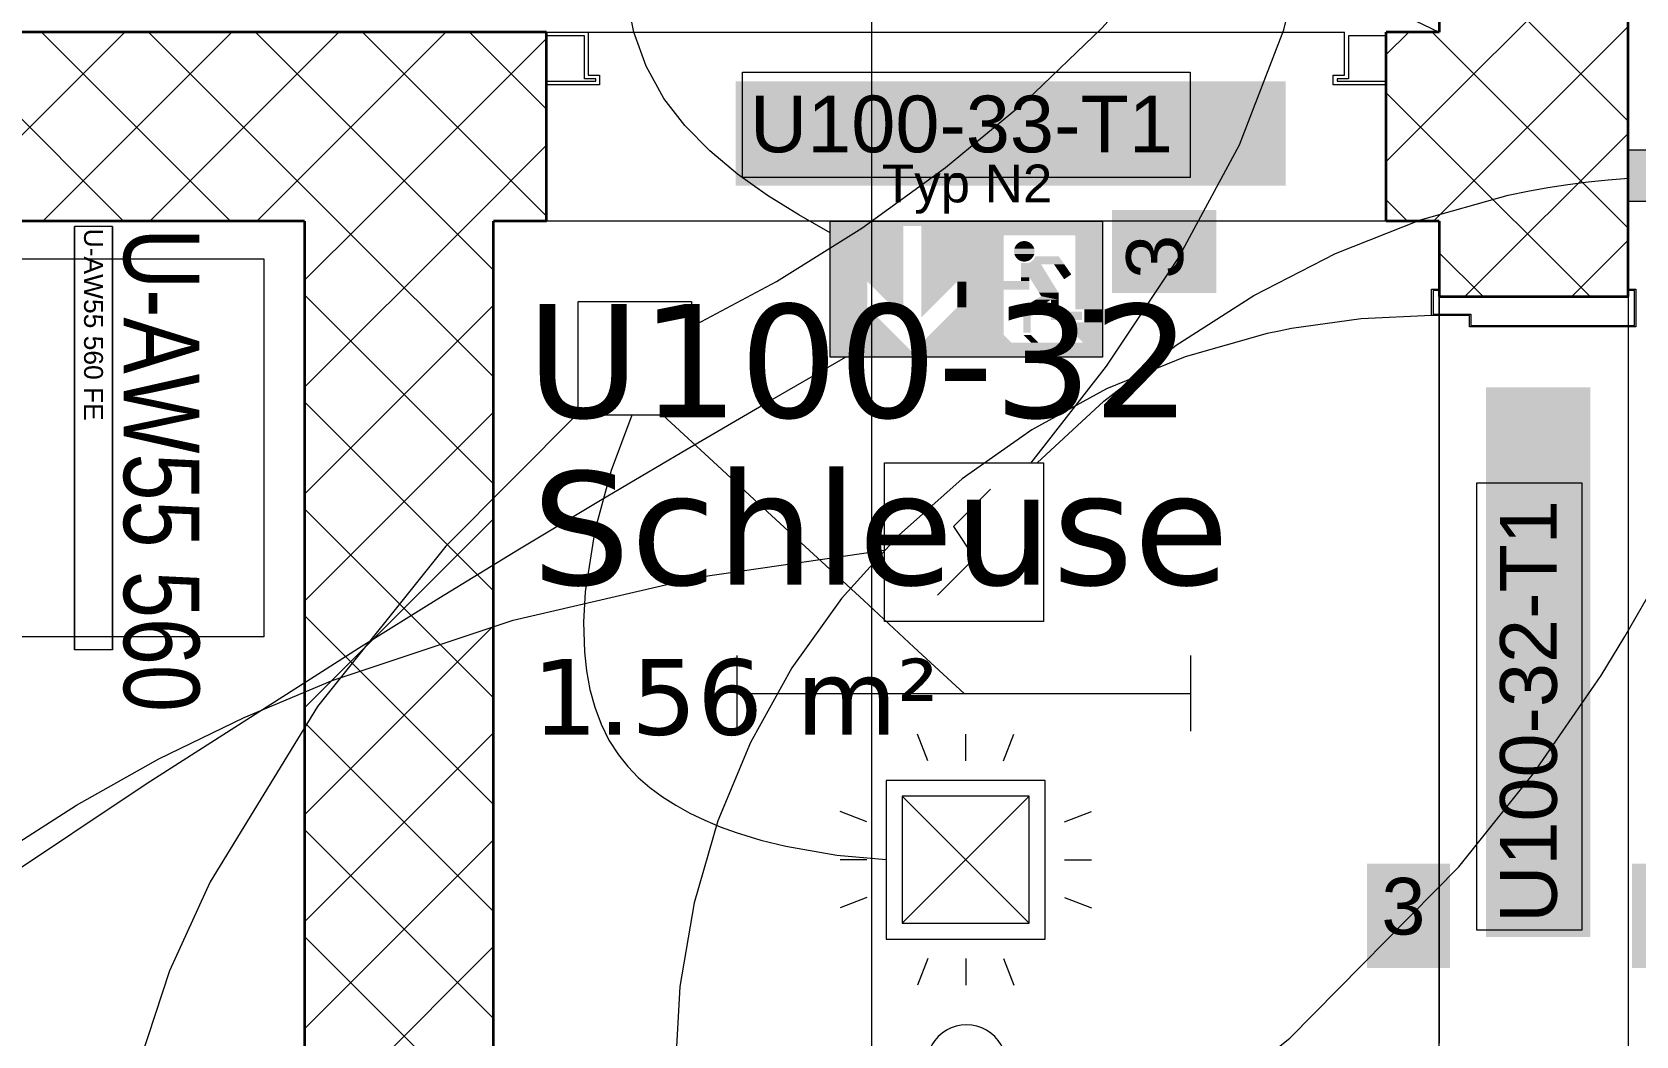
# Model space of a CAD drawing. Extents: x -1067 to 613, y -179 to 712.
# Drawn here: x -627.3 to -584.9, y 392.82 to 419.38 of the extents above; entities that cross this region are included whole.
import ezdxf
from ezdxf.lldxf.tags import DXFTag

# ---------------------------------------------------------------- set-up
doc = ezdxf.new("R2010")
doc.units = 0
doc.layers.get('0').update_dxf_attribs({"lineweight": 13})
for name, color, linetype, lineweight in [('A-____-NOTE-TEXT', 7, 'Continuous', 9), ('A-AREA-____-IDEN', 7, 'Continuous', 5), ('A-DOOR-____-IDEN', 7, 'Continuous', 5), ('A-DOOR-____-OTLN', 7, 'Continuous', 9), ('A-DOOR-FRAM-MCUT', 7, 'Continuous', 9), ('A-DOOR-OPNG-OTLN', 7, 'Continuous', 9), ('A-FLOR-____-OTLN', 7, 'Continuous', 9), ('A-WALL-____-MCUT', 7, 'Continuous', 35), ('A-WALL-____-PATT', 7, 'Continuous', 35), ('I-WALL-____-OTLN', 7, 'Continuous', 9), ('S-GRID-____-OTLN', 7, 'Continuous', 5)]:
    doc.layers.add(name, color=color, linetype=linetype, lineweight=lineweight)
for name, color, linetype, lineweight, true_color in [('EL01_WAN_Brandmeldeanlagen', 7, 'Continuous', 13, 0xff8000), ('EL01_WAN_Leitung_Brandmeldeanlagen', 7, 'Continuous', 13, 0xff8000), ('EL01_WAN_Leitung_Kraft', 1, 'Continuous', 13, 0xff0000), ('EL01_WAN_Leitung_Licht', 7, 'Continuous', 13, 0x0080ff), ('EL01_WAN_Leitung_Notbeleuchtung', 7, 'Continuous', 13, 0x009900), ('EL01_WAN_Leuchten', 7, 'Continuous', 13, 0x0080ff), ('EL01_WAN_Licht', 7, 'Continuous', 13, 0x0080ff), ('EL01_WAN_Notbeleuchtungen', 7, 'Continuous', 13, 0x009900), ('EL01_WAN_Notbeleuchtungentyp', 7, 'Continuous', 13, 0x009900), ('EL01_WAN_Trassen', 40, 'Continuous', 13, 0xffbf00), ('EL01_WAN_Trassen Befestigung', 7, 'Continuous', 13, 0xb2b200)]:
    doc.layers.add(name, color=color, linetype=linetype, lineweight=lineweight, true_color=true_color)
doc.styles.get("Standard").update_dxf_attribs({"font": 'arial.ttf'})
tags = doc.linetypes.add('_Rasterlinie_', pattern=[0.375, 0.2, -0.05, 0.075, -0.05]).pattern_tags.tags
tags[10:11] = [DXFTag(74, 4), DXFTag(75, 0), DXFTag(340, '0'), DXFTag(46, 1.0), DXFTag(50, 0.0), DXFTag(44, 0.0), DXFTag(45, 0.0)]
tags[8:9] = [DXFTag(74, 4), DXFTag(75, 0), DXFTag(340, '0'), DXFTag(46, 1.0), DXFTag(50, 0.0), DXFTag(44, 0.0), DXFTag(45, 0.0)]
tags[6:7] = [DXFTag(74, 4), DXFTag(75, 0), DXFTag(340, '0'), DXFTag(46, 1.0), DXFTag(50, 0.0), DXFTag(44, 0.0), DXFTag(45, 0.0)]
tags[4:5] = [DXFTag(74, 4), DXFTag(75, 0), DXFTag(340, '0'), DXFTag(46, 1.0), DXFTag(50, 0.0), DXFTag(44, 0.0), DXFTag(45, 0.0)]
tags = doc.linetypes.add('Grundrissdarstellung Sturz', pattern=[0.25, 0.15, -0.05, 0, -0.05]).pattern_tags.tags
tags[10:11] = [DXFTag(74, 4), DXFTag(75, 0), DXFTag(340, '0'), DXFTag(46, 1.0), DXFTag(50, 0.0), DXFTag(44, 0.0), DXFTag(45, 0.0)]
tags[8:9] = [DXFTag(74, 4), DXFTag(75, 0), DXFTag(340, '0'), DXFTag(46, 1.0), DXFTag(50, 0.0), DXFTag(44, 0.0), DXFTag(45, 0.0)]
tags[6:7] = [DXFTag(74, 4), DXFTag(75, 0), DXFTag(340, '0'), DXFTag(46, 1.0), DXFTag(50, 0.0), DXFTag(44, 0.0), DXFTag(45, 0.0)]
tags[4:5] = [DXFTag(74, 4), DXFTag(75, 0), DXFTag(340, '0'), DXFTag(46, 1.0), DXFTag(50, 0.0), DXFTag(44, 0.0), DXFTag(45, 0.0)]

# ---------------------------------------------------------------- blocks, each defined once
blk = doc.blocks.new('Referenz-A0UJ3194XE', base_point=(-1062.181, -175.856))
at = {"layer": 'A-____-NOTE-TEXT', "color": 7, "linetype": 'Continuous', "lineweight": 5, "ltscale": 0.13, "true_color": 0xffffff}
for points in [[(-598.746, 412.472), (-595.99, 412.472), (-598.746, 414.665)], [(-595.99, 412.472), (-598.746, 414.665), (-595.99, 414.665)], [(-592.001, 394.619), (-589.808, 394.619), (-592.001, 397.375)], [(-589.808, 394.619), (-592.001, 397.375), (-589.808, 397.375)], [(-585.001, 394.619), (-582.808, 394.619), (-585.001, 397.375)], [(-582.808, 394.619), (-585.001, 397.375), (-582.808, 397.375)]]:
    blk.add_solid(points, dxfattribs=at)
at = {"layer": 'A-DOOR-____-IDEN', "color": 0, "linetype": 'Continuous', "ltscale": 0.13}
for p, q in [((-608.518, 418.312), (-596.678, 418.312)), ((-608.518, 415.532), (-608.518, 418.312)), ((-596.678, 418.312), (-596.678, 415.532)), ((-596.678, 415.532), (-608.518, 415.532)), ((-589.105, 395.612), (-589.105, 407.452)), ((-589.105, 407.452), (-586.325, 407.452)), ((-586.325, 407.452), (-586.325, 395.612)), ((-586.325, 395.612), (-589.105, 395.612))]:
    blk.add_line(p, q, dxfattribs=at)
at = {"layer": 'A-DOOR-____-IDEN', "color": 7, "linetype": 'Continuous', "ltscale": 0.13, "true_color": 0xffffff}
for points in [[(-608.693, 415.31), (-594.154, 415.31), (-608.693, 418.069)], [(-594.154, 415.31), (-608.693, 418.069), (-594.154, 418.069)], [(-588.862, 395.437), (-586.103, 395.437), (-588.862, 409.976)], [(-586.103, 395.437), (-588.862, 409.976), (-586.103, 409.976)]]:
    blk.add_solid(points, dxfattribs=at)
at = {"layer": 'A-DOOR-____-OTLN', "color": 0, "linetype": 'Grundrissdarstellung Sturz', "ltscale": 0.13}
for p, q in [((-590.097, 412.376), (-590.097, 394.726)), ((-585.097, 412.376), (-585.097, 394.726)), ((-590.097, 394.726), (-590.097, 392.626)), ((-585.097, 394.726), (-585.097, 392.626))]:
    blk.add_line(p, q, dxfattribs=at)
at = {"layer": 'A-DOOR-FRAM-MCUT', "color": 0, "linetype": 'Continuous', "ltscale": 0.13}
for p, q in [((-613.697, 419.376), (-612.597, 419.376)), ((-612.697, 419.276), (-613.697, 419.276)), ((-612.697, 418.136), (-612.697, 419.276)), ((-612.597, 419.376), (-612.597, 418.236)), ((-592.597, 418.236), (-592.597, 419.376)), ((-592.497, 419.276), (-592.497, 418.136)), ((-591.497, 419.276), (-592.497, 419.276)), ((-612.397, 418.136), (-612.697, 418.136)), ((-612.597, 418.236), (-612.297, 418.236)), ((-612.397, 418.076), (-612.397, 418.136)), ((-612.297, 418.236), (-612.297, 417.976)), ((-592.897, 418.236), (-592.597, 418.236)), ((-592.897, 417.976), (-592.897, 418.236)), ((-592.797, 418.136), (-592.797, 418.076)), ((-592.497, 418.136), (-592.797, 418.136)), ((-613.697, 418.076), (-612.397, 418.076)), ((-612.297, 417.976), (-613.697, 417.976)), ((-591.497, 417.976), (-592.897, 417.976)), ((-592.797, 418.076), (-591.497, 418.076)), ((-590.297, 412.576), (-590.097, 412.576)), ((-590.297, 411.876), (-590.297, 412.576)), ((-590.257, 412.536), (-590.257, 411.916)), ((-590.097, 412.536), (-590.257, 412.536)), ((-585.097, 412.576), (-584.897, 412.576)), ((-584.937, 412.536), (-585.097, 412.536)), ((-584.937, 411.616), (-584.937, 412.536)), ((-584.897, 412.576), (-584.897, 411.576)), ((-589.297, 411.876), (-590.297, 411.876)), ((-590.257, 411.916), (-589.257, 411.916)), ((-589.297, 411.576), (-589.297, 411.876)), ((-589.257, 411.916), (-589.257, 411.616)), ((-584.897, 411.576), (-589.297, 411.576)), ((-589.257, 411.616), (-584.937, 411.616))]:
    blk.add_line(p, q, dxfattribs=at)
at = {"layer": 'A-DOOR-OPNG-OTLN', "color": 0, "linetype": 'Continuous', "ltscale": 0.13}
for p, q in [((-592.158, 411.789), (-594.004, 411.529)), ((-590.297, 411.876), (-592.158, 411.789)), ((-594.645, 411.397), (-596.811, 410.785)), ((-594.325, 411.466), (-594.645, 411.397)), ((-594.004, 411.529), (-594.325, 411.466)), ((-596.811, 410.785), (-598.896, 409.933)), ((-598.896, 409.933), (-600.871, 408.852)), ((-600.871, 408.852), (-602.712, 407.556)), ((-602.712, 407.556), (-604.396, 406.061)), ((-604.396, 406.061), (-605.901, 404.387)), ((-605.901, 404.387), (-607.208, 402.553)), ((-607.208, 402.553), (-608.301, 400.585)), ((-608.301, 400.585), (-609.166, 398.506)), ((-609.166, 398.506), (-609.792, 396.343)), ((-609.792, 396.343), (-610.17, 394.124)), ((-610.17, 394.124), (-610.297, 391.876))]:
    blk.add_line(p, q, dxfattribs=at)
at = {"layer": 'A-FLOR-____-OTLN', "color": 0, "linetype": 'Continuous', "ltscale": 0.13}
blk.add_line((-642.097, 444.376), (-590.097, 419.376), dxfattribs=at)
at = {"layer": 'A-WALL-____-MCUT', "color": 0, "linetype": 'Continuous', "ltscale": 0.35}
for p, q in [((-590.097, 444.376), (-590.097, 419.376)), ((-585.097, 412.376), (-585.097, 444.376)), ((-613.697, 419.376), (-674.793, 419.376)), ((-613.697, 414.376), (-613.697, 419.376)), ((-590.097, 419.376), (-591.497, 419.376)), ((-591.497, 414.376), (-591.497, 419.376)), ((-620.097, 414.376), (-685.097, 414.376)), ((-620.097, 414.376), (-620.097, 384.376)), ((-615.097, 389.376), (-615.097, 414.376)), ((-613.697, 414.376), (-615.097, 414.376)), ((-590.097, 414.376), (-591.497, 414.376)), ((-590.097, 414.376), (-590.097, 412.376)), ((-590.097, 412.376), (-585.097, 412.376))]:
    blk.add_line(p, q, dxfattribs=at)
at = {"layer": 'A-WALL-____-PATT', "color": 0, "linetype": 'Continuous', "lineweight": 9, "ltscale": 0.13}
for p, q in [((-590.097, 417.353), (-585.097, 422.353)), ((-585.097, 417.02), (-590.097, 422.02)), ((-590.097, 414.525), (-585.097, 419.525)), ((-624.879, 414.376), (-629.879, 419.376)), ((-629.844, 414.376), (-624.844, 419.376)), ((-622.05, 414.376), (-627.05, 419.376)), ((-627.016, 414.376), (-622.016, 419.376)), ((-619.222, 414.376), (-624.222, 419.376)), ((-624.187, 414.376), (-619.187, 419.376)), ((-616.393, 414.376), (-621.393, 419.376)), ((-621.359, 414.376), (-616.359, 419.376)), ((-613.697, 414.508), (-618.565, 419.376)), ((-618.53, 414.376), (-613.697, 419.209)), ((-613.697, 417.336), (-615.737, 419.376)), ((-591.497, 418.782), (-590.903, 419.376)), ((-590.097, 419.192), (-590.281, 419.376)), ((-585.097, 414.192), (-590.097, 419.192)), ((-590.097, 416.364), (-591.497, 417.764)), ((-591.497, 415.953), (-590.097, 417.353)), ((-589.418, 412.376), (-585.097, 416.696)), ((-615.702, 414.376), (-613.697, 416.381)), ((-586.109, 412.376), (-590.097, 416.364)), ((-590.938, 414.376), (-591.497, 414.935)), ((-620.097, 412.809), (-618.53, 414.376)), ((-620.097, 409.981), (-615.702, 414.376)), ((-615.097, 410.251), (-619.222, 414.376)), ((-615.097, 413.079), (-616.393, 414.376)), ((-590.246, 414.376), (-590.097, 414.525)), ((-586.589, 412.376), (-585.097, 413.868)), ((-588.938, 412.376), (-590.097, 413.535)), ((-615.097, 407.422), (-620.097, 412.422)), ((-620.097, 407.152), (-615.097, 412.152)), ((-615.097, 404.594), (-620.097, 409.594)), ((-620.097, 404.324), (-615.097, 409.324)), ((-615.097, 401.766), (-620.097, 406.766)), ((-620.097, 401.495), (-615.097, 406.495)), ((-615.097, 398.937), (-620.097, 403.937)), ((-620.097, 398.667), (-615.097, 403.667)), ((-615.097, 396.109), (-620.097, 401.109)), ((-620.097, 395.839), (-615.097, 400.839)), ((-615.097, 393.28), (-620.097, 398.28)), ((-620.097, 393.01), (-615.097, 398.01)), ((-615.097, 390.452), (-620.097, 395.452)), ((-620.097, 390.182), (-615.097, 395.182))]:
    blk.add_line(p, q, dxfattribs=at)
at = {"layer": 'I-WALL-____-OTLN', "color": 0, "linetype": 'Continuous', "ltscale": 0.13}
for p, q in [((-612.597, 419.376), (-592.597, 419.376)), ((-591.497, 414.376), (-613.697, 414.376)), ((-590.097, 411.916), (-590.097, 412.376)), ((-585.097, 412.376), (-585.097, 411.616)), ((-590.097, 391.876), (-590.097, 411.876)), ((-585.097, 411.578), (-585.097, 392.174))]:
    blk.add_line(p, q, dxfattribs=at)
at = {"layer": 'S-GRID-____-OTLN', "color": 0, "linetype": '_Rasterlinie_', "ltscale": 0.13}
blk.add_line((-605.097, -171.085), (-605.097, 546.376), dxfattribs=at)
at = {"layer": 'A-____-NOTE-TEXT', "color": 0, "linetype": 'Continuous', "lineweight": 5, "ltscale": 0.13, "insert": (-598.371, 412.847), "char_height": 1.5, "attachment_point": 1, "rotation": 90}
blk.add_mtext('{\\fArial;3}', dxfattribs=at)
at = {"layer": 'A-____-NOTE-TEXT', "color": 0, "linetype": 'Continuous', "lineweight": 5, "ltscale": 0.13, "insert": (-591.626, 397), "char_height": 1.5, "attachment_point": 1}
blk.add_mtext('{\\fArial;3}', dxfattribs=at)
at = {"layer": 'A-AREA-____-IDEN', "color": 0, "linetype": 'Continuous', "ltscale": 0.13, "attachment_point": 1}
for s, insert, char_height in [('{\\fVerdana;U100-32}', (-614.233, 412.18), 3), ('{\\fVerdana;Schleuse}', (-614.091, 407.757), 3), ('{\\fVerdana;1.56 m²}', (-614.081, 402.787), 2)]:
    blk.add_mtext(s, dxfattribs=dict(at, insert=insert, char_height=char_height))
at = {"layer": 'A-DOOR-____-IDEN', "color": 0, "linetype": 'Continuous', "ltscale": 0.13, "insert": (-608.318, 417.694), "char_height": 1.5, "attachment_point": 1}
blk.add_mtext('{\\fArial;U100-33-T1}', dxfattribs=at)
at = {"layer": 'A-DOOR-____-IDEN', "color": 0, "linetype": 'Continuous', "ltscale": 0.13, "insert": (-588.487, 395.812), "char_height": 1.5, "attachment_point": 1, "rotation": 90}
blk.add_mtext('{\\fArial;U100-32-T1}', dxfattribs=at)
blk = doc.blocks.new('IfcObject-A0UJ31BKXE', base_point=(-626.175, 401.679))
at = {"layer": 'EL01_WAN_Trassen', "linetype": 'ByBlock', "lineweight": -2, "ltscale": 0.13}
for p, q in [((-625.175, 414.231), (-626.175, 414.231)), ((-625.175, 414.231), (-626.175, 414.231)), ((-626.175, 414.231), (-626.175, 403.031)), ((-626.175, 403.031), (-626.175, 414.231)), ((-626.175, 414.231), (-626.175, 414.231)), ((-625.175, 414.231), (-625.175, 403.031)), ((-625.175, 403.031), (-625.175, 414.231)), ((-625.175, 414.231), (-625.175, 414.231)), ((-625.175, 403.031), (-626.175, 403.031)), ((-625.175, 403.031), (-626.175, 403.031)), ((-626.175, 403.031), (-626.175, 403.031)), ((-625.175, 403.031), (-625.175, 403.031))]:
    blk.add_line(p, q, dxfattribs=at)
at = {"layer": 'EL01_WAN_Trassen', "lineweight": -2, "attachment_point": 1, "rotation": 270}
for s, insert, char_height in [('{\\fArial;U-AW55 560 FE}', (-625.425, 414.176), 0.5), ('{\\W0.8;\\fArial;U-AW55 560}', (-622.875, 414.185), 2)]:
    blk.add_mtext(s, dxfattribs=dict(at, insert=insert, char_height=char_height))
blk = doc.blocks.new('Kabelkanal-A0UJ31CMXE', base_point=(-673.095, 403.376))
at = {"color": 0, "linetype": 'ByBlock', "lineweight": -2, "ltscale": 0.13}
for p, q in [((-673.095, 413.376), (-621.175, 413.376)), ((-621.175, 413.376), (-621.175, 403.376)), ((-621.175, 403.376), (-673.095, 403.376))]:
    blk.add_line(p, q, dxfattribs=at)
blk = doc.blocks.new('RZL-Wand_ Unten-A0UJ31KYXE', base_point=(-606.195, 410.776))
at = {"color": 0, "lineweight": -2}
for p, q in [((-606.195, 414.376), (-598.995, 414.376)), ((-606.195, 410.776), (-606.195, 414.376)), ((-598.995, 414.376), (-598.995, 410.776)), ((-598.995, 410.776), (-606.195, 410.776))]:
    blk.add_line(p, q, dxfattribs=at)
for points in [[(-606.195, 414.246), (-602.595, 414.246), (-606.195, 414.376)], [(-602.595, 414.246), (-606.195, 414.376), (-602.595, 414.376)], [(-602.595, 413.997), (-598.995, 413.997), (-602.595, 414.376)], [(-598.995, 413.997), (-602.595, 414.376), (-598.995, 414.376)], [(-606.195, 412.774), (-604.265, 412.774), (-606.195, 414.246)], [(-604.265, 412.774), (-606.195, 414.246), (-604.265, 414.246)], [(-603.785, 412.774), (-602.595, 412.774), (-603.785, 414.246)], [(-602.595, 412.774), (-603.785, 414.246), (-602.595, 414.246)], [(-602.595, 412.794), (-601.61, 412.794), (-602.595, 413.997)], [(-601.61, 412.794), (-602.595, 413.997), (-601.61, 413.997)], [(-599.718, 412.576), (-598.995, 412.576), (-599.718, 413.997)], [(-598.995, 412.576), (-599.718, 413.997), (-598.995, 413.997)], [(-600.793, 413.574), (-601.339, 413.574), (-600.802, 413.645)], [(-601.339, 413.574), (-600.802, 413.645), (-601.33, 413.645)], [(-601.33, 413.504), (-600.793, 413.574), (-601.339, 413.574)], [(-600.802, 413.645), (-601.33, 413.645), (-600.829, 413.711)], [(-601.33, 413.645), (-600.829, 413.711), (-601.303, 413.711)], [(-600.802, 413.504), (-601.33, 413.504), (-600.793, 413.574)], [(-601.303, 413.438), (-600.802, 413.504), (-601.33, 413.504)], [(-600.829, 413.711), (-601.303, 413.711), (-600.873, 413.768)], [(-601.303, 413.711), (-600.873, 413.768), (-601.259, 413.768)], [(-600.829, 413.438), (-601.303, 413.438), (-600.802, 413.504)], [(-600.873, 413.768), (-601.259, 413.768), (-600.929, 413.811)], [(-601.259, 413.768), (-600.929, 413.811), (-601.203, 413.811)], [(-600.929, 413.811), (-601.203, 413.811), (-600.995, 413.839)], [(-601.203, 413.811), (-600.995, 413.839), (-601.137, 413.839)], [(-600.929, 413.811), (-601.203, 413.811), (-600.929, 413.811)], [(-601.203, 413.811), (-600.929, 413.811), (-601.203, 413.811)], [(-600.995, 413.839), (-601.137, 413.839), (-601.066, 413.848)], [(-601.259, 413.381), (-600.829, 413.438), (-601.303, 413.438)], [(-600.873, 413.381), (-601.259, 413.381), (-600.829, 413.438)], [(-601.203, 413.338), (-600.873, 413.381), (-601.259, 413.381)], [(-600.929, 413.338), (-601.203, 413.338), (-600.873, 413.381)], [(-601.137, 413.31), (-600.929, 413.338), (-601.203, 413.338)], [(-600.929, 413.338), (-601.203, 413.338), (-600.929, 413.338)], [(-601.203, 413.338), (-600.929, 413.338), (-601.203, 413.338)], [(-601.157, 413.262), (-600.03, 413.262), (-600.959, 413.264)], [(-601.157, 413.23), (-600.007, 413.23), (-601.157, 413.262)], [(-600.007, 413.23), (-601.157, 413.262), (-600.03, 413.262)], [(-601.157, 412.885), (-600.411, 412.885), (-601.157, 413.23)], [(-600.411, 412.885), (-601.157, 413.23), (-600.623, 413.23)], [(-600.995, 413.31), (-601.137, 413.31), (-600.929, 413.338)], [(-601.066, 413.301), (-600.995, 413.31), (-601.137, 413.31)], [(-600.995, 413.31), (-601.137, 413.31), (-600.995, 413.31)], [(-601.137, 413.31), (-600.995, 413.31), (-601.137, 413.31)], [(-600.959, 413.264), (-600.031, 413.264), (-600.913, 413.282)], [(-600.03, 413.262), (-600.959, 413.264), (-600.031, 413.264)], [(-600.913, 413.282), (-600.043, 413.282), (-600.853, 413.321)], [(-600.031, 413.264), (-600.913, 413.282), (-600.043, 413.282)], [(-600.853, 413.321), (-600.07, 413.321), (-600.811, 413.369)], [(-600.043, 413.282), (-600.853, 413.321), (-600.07, 413.321)], [(-600.811, 413.369), (-600.104, 413.369), (-600.772, 413.442)], [(-600.07, 413.321), (-600.811, 413.369), (-600.104, 413.369)], [(-600.104, 413.369), (-600.772, 413.442), (-600.154, 413.442)], [(-600.099, 412.964), (-600.007, 413.23), (-600.282, 413.23)], [(-599.824, 412.964), (-600.099, 412.964), (-600.007, 413.23)], [(-606.195, 412.095), (-605.214, 412.095), (-606.195, 412.774)], [(-605.214, 412.095), (-606.195, 412.774), (-605.214, 412.774)], [(-604.265, 411.825), (-604.265, 412.774), (-605.214, 412.774)], [(-603.785, 411.825), (-602.836, 412.774), (-603.785, 412.774)], [(-602.836, 412.576), (-602.595, 412.576), (-602.836, 412.774)], [(-602.595, 412.576), (-602.836, 412.774), (-602.595, 412.774)], [(-602.595, 412.564), (-600.929, 412.564), (-602.595, 412.794)], [(-600.929, 412.564), (-602.595, 412.794), (-600.929, 412.794)], [(-601.157, 412.794), (-600.929, 412.794), (-601.157, 412.885)], [(-600.929, 412.794), (-601.157, 412.885), (-600.929, 412.885)], [(-600.676, 412.479), (-600.161, 412.479), (-600.929, 412.885)], [(-600.161, 412.479), (-600.929, 412.885), (-600.411, 412.885)], [(-600.01, 412.836), (-599.824, 412.964), (-600.099, 412.964)], [(-602.836, 412.095), (-602.595, 412.095), (-602.836, 412.576)], [(-602.595, 412.095), (-602.836, 412.576), (-602.595, 412.576)], [(-602.595, 411.364), (-601.61, 411.364), (-602.595, 412.564)], [(-601.61, 411.364), (-602.595, 412.564), (-601.61, 412.564)], [(-601.092, 412.096), (-600.687, 412.096), (-600.77, 412.294)], [(-600.77, 412.294), (-600.161, 412.294), (-600.619, 412.387)], [(-600.687, 412.096), (-600.77, 412.294), (-600.364, 412.294)], [(-600.619, 412.387), (-600.161, 412.387), (-600.676, 412.479)], [(-600.161, 412.387), (-600.676, 412.479), (-600.161, 412.479)], [(-600.161, 412.294), (-600.619, 412.387), (-600.161, 412.387)], [(-600.364, 411.975), (-600.161, 411.975), (-600.364, 412.294)], [(-600.161, 411.975), (-600.364, 412.294), (-600.161, 412.294)], [(-599.718, 412.038), (-598.995, 412.038), (-599.718, 412.576)], [(-598.995, 412.038), (-599.718, 412.576), (-598.995, 412.576)], [(-606.195, 410.906), (-604.025, 410.906), (-606.195, 412.095)], [(-604.025, 410.906), (-606.195, 412.095), (-605.214, 412.095)], [(-604.025, 410.906), (-602.595, 410.906), (-602.836, 412.095)], [(-602.595, 410.906), (-602.836, 412.095), (-602.595, 412.095)], [(-601.092, 411.97), (-600.894, 411.97), (-601.092, 412.096)], [(-600.894, 411.97), (-601.092, 412.096), (-600.687, 412.096)], [(-601.092, 411.425), (-600.894, 411.425), (-601.092, 411.97)], [(-600.894, 411.425), (-601.092, 411.97), (-600.894, 411.97)], [(-600.364, 411.762), (-599.541, 411.762), (-600.364, 411.975)], [(-599.541, 411.762), (-600.364, 411.975), (-599.541, 411.975)], [(-599.478, 411.699), (-598.995, 411.699), (-599.478, 412.038)], [(-598.995, 411.699), (-599.478, 412.038), (-598.995, 412.038)], [(-602.595, 411.162), (-601.407, 411.162), (-602.595, 411.364)], [(-601.407, 411.162), (-602.595, 411.364), (-601.61, 411.364)], [(-600.89, 411.162), (-600.691, 411.162), (-601.092, 411.364)], [(-600.691, 411.162), (-601.092, 411.364), (-600.894, 411.364)], [(-599.718, 411.364), (-598.995, 411.364), (-599.718, 411.699)], [(-598.995, 411.364), (-599.718, 411.699), (-598.995, 411.699)], [(-599.515, 411.162), (-598.995, 411.162), (-599.718, 411.364)], [(-598.995, 411.162), (-599.718, 411.364), (-598.995, 411.364)], [(-606.195, 410.776), (-602.595, 410.776), (-606.195, 410.906)], [(-602.595, 410.776), (-606.195, 410.906), (-602.595, 410.906)], [(-602.595, 410.776), (-598.995, 410.776), (-602.595, 411.162)], [(-598.995, 410.776), (-602.595, 411.162), (-598.995, 411.162)]]:
    blk.add_solid(points, dxfattribs=at)
blk = doc.blocks.new('Bemerkung 1-A0UJ31L0XE', base_point=(-604.829, 414.87))
at = {"color": 0, "lineweight": -2, "insert": (-604.829, 415.87), "char_height": 1, "attachment_point": 1}
blk.add_mtext('{\\fArial;Typ N2}', dxfattribs=at)
blk = doc.blocks.new('Alarmindikator_ UP-A0UJ31N8XE', base_point=(-585.095, 414.52))
at = {"color": 0, "lineweight": -2}
for p, q in [((-583.059, 416.413), (-583.163, 416.322)), ((-582.944, 416.49), (-583.059, 416.413)), ((-582.82, 416.551), (-582.944, 416.49)), ((-582.689, 416.596), (-582.82, 416.551)), ((-582.554, 416.623), (-582.689, 416.596)), ((-582.416, 416.632), (-582.554, 416.623)), ((-582.278, 416.623), (-582.416, 416.632)), ((-582.143, 416.596), (-582.278, 416.623)), ((-582.012, 416.551), (-582.143, 416.596)), ((-581.888, 416.49), (-582.012, 416.551)), ((-581.773, 416.413), (-581.888, 416.49)), ((-581.669, 416.322), (-581.773, 416.413)), ((-583.231, 416.248), (-585.095, 416.248)), ((-585.095, 416.248), (-585.095, 414.904)), ((-583.372, 416.024), (-583.421, 415.901)), ((-583.331, 416.104), (-583.392, 415.98)), ((-583.308, 416.141), (-583.372, 416.024)), ((-583.254, 416.219), (-583.331, 416.104)), ((-583.231, 416.248), (-583.308, 416.141)), ((-583.163, 416.322), (-583.254, 416.219)), ((-581.578, 416.219), (-581.669, 416.322)), ((-581.501, 416.104), (-581.578, 416.219)), ((-581.44, 415.98), (-581.501, 416.104)), ((-583.463, 415.714), (-583.472, 415.576)), ((-583.472, 415.576), (-583.463, 415.438)), ((-583.453, 415.773), (-583.47, 415.642)), ((-583.47, 415.642), (-583.47, 415.51)), ((-583.436, 415.849), (-583.463, 415.714)), ((-583.421, 415.901), (-583.453, 415.773)), ((-583.392, 415.98), (-583.436, 415.849)), ((-581.396, 415.849), (-581.44, 415.98)), ((-581.369, 415.714), (-581.396, 415.849)), ((-581.36, 415.576), (-581.369, 415.714)), ((-581.369, 415.438), (-581.36, 415.576)), ((-583.47, 415.51), (-583.453, 415.378)), ((-583.463, 415.438), (-583.436, 415.302)), ((-583.453, 415.378), (-583.421, 415.25)), ((-583.436, 415.302), (-583.392, 415.172)), ((-583.421, 415.25), (-583.372, 415.127)), ((-583.392, 415.172), (-583.331, 415.048)), ((-581.501, 415.048), (-581.44, 415.172)), ((-581.44, 415.172), (-581.396, 415.302)), ((-581.396, 415.302), (-581.369, 415.438)), ((-585.095, 414.904), (-583.231, 414.904)), ((-583.372, 415.127), (-583.308, 415.011)), ((-583.331, 415.048), (-583.254, 414.933)), ((-583.308, 415.011), (-583.231, 414.904)), ((-583.254, 414.933), (-583.163, 414.829)), ((-583.163, 414.829), (-583.059, 414.738)), ((-583.059, 414.738), (-582.944, 414.661)), ((-581.888, 414.661), (-581.773, 414.738)), ((-581.773, 414.738), (-581.669, 414.829)), ((-581.669, 414.829), (-581.578, 414.933)), ((-581.578, 414.933), (-581.501, 415.048)), ((-582.944, 414.661), (-582.82, 414.6)), ((-582.82, 414.6), (-582.689, 414.556)), ((-582.689, 414.556), (-582.554, 414.529)), ((-582.554, 414.529), (-582.416, 414.52)), ((-582.416, 414.52), (-582.278, 414.529)), ((-582.278, 414.529), (-582.143, 414.556)), ((-582.143, 414.556), (-582.012, 414.6)), ((-582.012, 414.6), (-581.888, 414.661))]:
    blk.add_line(p, q, dxfattribs=at)
for points in [[(-585.095, 416), (-583.383, 416), (-585.095, 416.248)], [(-583.383, 416), (-585.095, 416.248), (-583.231, 416.248)], [(-585.095, 415.721), (-583.462, 415.721), (-585.095, 416)], [(-583.462, 415.721), (-585.095, 416), (-583.383, 416)], [(-585.095, 415.43), (-583.462, 415.43), (-585.095, 415.721)], [(-583.462, 415.43), (-585.095, 415.721), (-583.462, 415.721)], [(-585.095, 415.151), (-583.383, 415.151), (-585.095, 415.43)], [(-583.383, 415.151), (-585.095, 415.43), (-583.462, 415.43)], [(-585.095, 414.904), (-583.231, 414.904), (-585.095, 415.151)], [(-583.231, 414.904), (-585.095, 415.151), (-583.383, 415.151)]]:
    blk.add_solid(points, dxfattribs=at)
blk = doc.blocks.new('Leitung-A0UJ31PWXE', base_point=(-624.882, 379.817))
at = {"color": 0, "linetype": 'ByBlock', "lineweight": -2, "ltscale": 0.13}
for p, q in [((-612.863, 409.29), (-616.363, 405.774)), ((-616.363, 405.774), (-619.753, 401.533)), ((-619.753, 401.533), (-622.59, 396.898)), ((-622.59, 396.898), (-623.662, 394.538)), ((-623.662, 394.538), (-624.429, 392.204)), ((-624.429, 392.204), (-624.744, 390.683)), ((-624.744, 390.683), (-624.882, 389.205)), ((-624.882, 389.205), (-624.827, 387.782)), ((-624.827, 387.782), (-624.649, 386.758)), ((-624.649, 386.758), (-624.346, 385.777)), ((-624.346, 385.777), (-623.911, 384.845)), ((-623.911, 384.845), (-623.338, 383.965)), ((-623.338, 383.965), (-623.17, 383.751)), ((-623.17, 383.751), (-622.993, 383.541)), ((-622.993, 383.541), (-622.808, 383.335)), ((-622.808, 383.335), (-622.614, 383.132)), ((-622.614, 383.132), (-622.345, 382.868)), ((-622.345, 382.868), (-622.063, 382.609)), ((-622.063, 382.609), (-621.769, 382.358)), ((-621.769, 382.358), (-620.833, 381.641)), ((-620.833, 381.641), (-619.833, 380.979)), ((-619.833, 380.979), (-618.8, 380.372)), ((-618.8, 380.372), (-617.762, 379.817))]:
    blk.add_line(p, q, dxfattribs=at)
blk = doc.blocks.new('Leitung-A0UJ31QQXE', base_point=(-610.621, 401.879))
at = {"color": 0, "linetype": 'ByBlock', "lineweight": -2, "ltscale": 0.13}
for p, q in [((-609.294, 408.017), (-610.621, 409.244)), ((-607.967, 406.789), (-609.294, 408.017)), ((-606.64, 405.562), (-607.967, 406.789)), ((-605.313, 404.334), (-606.64, 405.562)), ((-603.986, 403.107), (-605.313, 404.334)), ((-602.659, 401.879), (-603.986, 403.107))]:
    blk.add_line(p, q, dxfattribs=at)
blk = doc.blocks.new('Leitung-A0UJ31RAXE', base_point=(-611.64, 414.067))
at = {"color": 0, "linetype": 'ByBlock', "lineweight": -2, "ltscale": 0.13}
for p, q in [((-606.569, 432.847), (-604.361, 435.386)), ((-607.642, 431.402), (-606.569, 432.847)), ((-608.651, 429.872), (-607.642, 431.402)), ((-609.273, 428.818), (-608.651, 429.872)), ((-609.843, 427.746), (-609.273, 428.818)), ((-610.352, 426.662), (-609.843, 427.746)), ((-610.789, 425.574), (-610.352, 426.662)), ((-611.146, 424.489), (-610.789, 425.574)), ((-611.413, 423.415), (-611.146, 424.489)), ((-611.581, 422.36), (-611.413, 423.415)), ((-611.64, 421.33), (-611.581, 422.36)), ((-611.58, 420.333), (-611.64, 421.33)), ((-611.392, 419.377), (-611.58, 420.333)), ((-611.067, 418.469), (-611.392, 419.377)), ((-610.594, 417.616), (-611.067, 418.469)), ((-610.041, 416.9), (-610.594, 417.616)), ((-609.383, 416.235), (-610.041, 416.9)), ((-608.647, 415.62), (-609.383, 416.235)), ((-607.854, 415.054), (-608.647, 415.62)), ((-607.029, 414.537), (-607.854, 415.054)), ((-606.195, 414.067), (-607.029, 414.537))]:
    blk.add_line(p, q, dxfattribs=at)
blk = doc.blocks.new('Brandmelder-A0UJ31U4XE', base_point=(-604.759, 403.779))
at = {"color": 0, "lineweight": -2}
for p, q in [((-604.759, 407.979), (-600.559, 407.979)), ((-604.759, 403.779), (-604.759, 407.979)), ((-600.559, 407.979), (-600.559, 403.779)), ((-601.959, 407.279), (-602.939, 406.299)), ((-602.939, 406.299), (-602.379, 405.459)), ((-602.379, 405.459), (-603.359, 404.479)), ((-600.559, 403.779), (-604.759, 403.779))]:
    blk.add_line(p, q, dxfattribs=at)
blk = doc.blocks.new('Leitung-A0UJ31V8XE', base_point=(-612.717, 397.485))
at = {"color": 0, "linetype": 'ByBlock', "lineweight": -2, "ltscale": 0.13}
for p, q in [((-611.443, 409.244), (-611.987, 407.776)), ((-611.987, 407.776), (-612.418, 406.189)), ((-612.418, 406.189), (-612.673, 404.563)), ((-612.673, 404.563), (-612.717, 403.761)), ((-612.717, 403.761), (-612.695, 402.979)), ((-612.695, 402.979), (-612.64, 402.473)), ((-612.64, 402.473), (-612.55, 401.985)), ((-612.55, 401.985), (-612.423, 401.515)), ((-612.423, 401.515), (-612.257, 401.068)), ((-612.257, 401.068), (-612.049, 400.646)), ((-612.049, 400.646), (-611.797, 400.253)), ((-611.797, 400.253), (-611.55, 399.944)), ((-611.55, 399.944), (-611.272, 399.657)), ((-611.272, 399.657), (-610.966, 399.391)), ((-610.966, 399.391), (-610.635, 399.145)), ((-610.635, 399.145), (-610.28, 398.919)), ((-610.28, 398.919), (-609.906, 398.712)), ((-609.906, 398.712), (-609.513, 398.523)), ((-609.513, 398.523), (-609.105, 398.353)), ((-609.105, 398.353), (-608.684, 398.199)), ((-608.684, 398.199), (-608.034, 398)), ((-608.034, 398), (-607.368, 397.835)), ((-607.368, 397.835), (-606.022, 397.603)), ((-606.022, 397.603), (-604.716, 397.485))]:
    blk.add_line(p, q, dxfattribs=at)
blk = doc.blocks.new('Leitung-A0UJ31Y2XE', base_point=(-651.136, 380.028))
at = {"color": 0, "linetype": 'ByBlock', "lineweight": -2, "ltscale": 0.13}
for p, q in [((-607.959, 409.527), (-605.793, 410.776)), ((-610.117, 408.266), (-607.959, 409.527)), ((-612.267, 406.991), (-610.117, 408.266)), ((-614.409, 405.702), (-612.267, 406.991)), ((-616.542, 404.399), (-614.409, 405.702)), ((-618.666, 403.08), (-616.542, 404.399)), ((-624.259, 399.501), (-618.666, 403.08)), ((-629.781, 395.813), (-624.259, 399.501))]:
    blk.add_line(p, q, dxfattribs=at)
blk = doc.blocks.new('Leitung-A0UJ31YEXE', base_point=(-600.724, 407.979))
at = {"color": 0, "linetype": 'ByBlock', "lineweight": -2, "ltscale": 0.13}
for p, q in [((-588.274, 415.058), (-587.749, 415.167)), ((-587.749, 415.167), (-587.221, 415.263)), ((-587.221, 415.263), (-586.692, 415.345)), ((-586.692, 415.345), (-586.161, 415.414)), ((-586.161, 415.414), (-585.628, 415.47)), ((-585.628, 415.47), (-585.095, 415.512)), ((-590.588, 414.41), (-588.274, 415.058)), ((-592.837, 413.518), (-590.588, 414.41)), ((-594.997, 412.406), (-592.837, 413.518)), ((-597.047, 411.096), (-594.997, 412.406)), ((-598.964, 409.613), (-597.047, 411.096)), ((-600.724, 407.979), (-598.964, 409.613))]:
    blk.add_line(p, q, dxfattribs=at)
blk = doc.blocks.new('Leitung-A0UJ320OXE', base_point=(-613.995, 407.979))
at = {"color": 0, "linetype": 'ByBlock', "lineweight": -2, "ltscale": 0.13}
for p, q in [((-609.993, 435.677), (-613.995, 436.499)), ((-607.9, 435.117), (-609.993, 435.677)), ((-605.801, 434.454), (-607.9, 435.117)), ((-604.419, 433.955), (-605.801, 434.454)), ((-603.067, 433.408), (-604.419, 433.955)), ((-601.756, 432.813), (-603.067, 433.408)), ((-600.499, 432.169), (-601.756, 432.813)), ((-599.309, 431.475), (-600.499, 432.169)), ((-598.198, 430.732), (-599.309, 431.475)), ((-597.178, 429.937), (-598.198, 430.732)), ((-596.263, 429.091), (-597.178, 429.937)), ((-595.465, 428.192), (-596.263, 429.091)), ((-594.796, 427.24), (-595.465, 428.192)), ((-594.269, 426.234), (-594.796, 427.24)), ((-593.897, 425.174), (-594.269, 426.234)), ((-593.716, 424.281), (-593.897, 425.174)), ((-593.636, 423.357), (-593.716, 424.281)), ((-593.652, 422.406), (-593.636, 423.357)), ((-593.839, 420.94), (-593.652, 422.406)), ((-594.204, 419.438), (-593.839, 420.94)), ((-595.379, 416.39), (-594.204, 419.438)), ((-597, 413.383), (-595.379, 416.39)), ((-598.893, 410.539), (-597, 413.383)), ((-600.882, 407.979), (-598.893, 410.539))]:
    blk.add_line(p, q, dxfattribs=at)
blk = doc.blocks.new('Leitung-A0UJ321MXE', base_point=(-616.262, 380.375))
at = {"color": 0, "linetype": 'ByBlock', "lineweight": -2, "ltscale": 0.13}
for p, q in [((-580.788, 413.273), (-580.095, 415.576)), ((-581.579, 410.998), (-580.788, 413.273)), ((-582.471, 408.759), (-581.579, 410.998)), ((-583.472, 406.565), (-582.471, 408.759)), ((-584.585, 404.427), (-583.472, 406.565)), ((-585.185, 403.381), (-584.585, 404.427)), ((-585.816, 402.352), (-585.185, 403.381)), ((-587.601, 399.758), (-585.816, 402.352)), ((-589.579, 397.292), (-587.601, 399.758)), ((-594.046, 392.756), (-589.579, 397.292)), ((-599.082, 388.771), (-594.046, 392.756)), ((-604.553, 385.362), (-599.082, 388.771)), ((-610.324, 382.555), (-604.553, 385.362)), ((-616.262, 380.375), (-610.324, 382.555))]:
    blk.add_line(p, q, dxfattribs=at)
blk = doc.blocks.new('Leitung-A0UJ324EXE', base_point=(-641.65, 380.975))
at = {"color": 0, "linetype": 'ByBlock', "lineweight": -2, "ltscale": 0.13}
for p, q in [((-609.678, 404.957), (-604.759, 405.666)), ((-614.579, 403.815), (-609.678, 404.957)), ((-619.367, 402.218), (-614.579, 403.815)), ((-621.688, 401.242), (-619.367, 402.218)), ((-623.945, 400.146), (-621.688, 401.242)), ((-626.126, 398.926), (-623.945, 400.146)), ((-628.219, 397.58), (-626.126, 398.926)), ((-632.093, 394.498), (-628.219, 397.58)), ((-634.058, 392.541), (-632.093, 394.498)), ((-635.87, 390.437), (-634.058, 392.541)), ((-637.532, 388.207), (-635.87, 390.437)), ((-639.048, 385.873), (-637.532, 388.207)), ((-640.419, 383.455), (-639.048, 385.873)), ((-641.65, 380.975), (-640.419, 383.455))]:
    blk.add_line(p, q, dxfattribs=at)
blk = doc.blocks.new('Deckendose UP-A0UJ324OXE', base_point=(-612.863, 409.244))
at = {"color": 0, "lineweight": -2}
for p, q in [((-612.863, 409.244), (-612.863, 412.244)), ((-612.863, 412.244), (-609.863, 412.244)), ((-609.863, 412.244), (-609.863, 409.244)), ((-609.863, 409.244), (-612.863, 409.244))]:
    blk.add_line(p, q, dxfattribs=at)
blk = doc.blocks.new('Leitung-A0UJ325OXE', base_point=(-609.863, 411.577))
at = {"color": 0, "linetype": 'ByBlock', "lineweight": -2, "ltscale": 0.13}
for p, q in [((-592.91, 438.558), (-593.123, 439.143)), ((-592.716, 437.964), (-592.91, 438.558)), ((-592.543, 437.364), (-592.716, 437.964)), ((-592.393, 436.758), (-592.543, 437.364)), ((-592.348, 436.555), (-592.393, 436.758)), ((-592.307, 436.352), (-592.348, 436.555)), ((-592.268, 436.149), (-592.307, 436.352)), ((-592.233, 435.945), (-592.268, 436.149)), ((-592.201, 435.742), (-592.233, 435.945)), ((-592.172, 435.538), (-592.201, 435.742)), ((-592.056, 433.911), (-592.172, 435.538)), ((-592.139, 432.288), (-592.056, 433.911)), ((-592.407, 430.675), (-592.139, 432.288)), ((-592.847, 429.078), (-592.407, 430.675)), ((-593.447, 427.503), (-592.847, 429.078)), ((-594.193, 425.955), (-593.447, 427.503)), ((-595.558, 423.697), (-594.193, 425.955)), ((-597.181, 421.532), (-595.558, 423.697)), ((-599.016, 419.48), (-597.181, 421.532)), ((-601.021, 417.559), (-599.016, 419.48)), ((-603.152, 415.789), (-601.021, 417.559)), ((-605.365, 414.189), (-603.152, 415.789)), ((-607.616, 412.779), (-605.365, 414.189)), ((-609.863, 411.577), (-607.616, 412.779))]:
    blk.add_line(p, q, dxfattribs=at)
blk = doc.blocks.new('T8 1-flammig 18W-A0UJ3264XE', base_point=(-608.659, 400.879))
at = {"color": 0, "lineweight": -2}
for p, q in [((-608.659, 400.879), (-608.659, 402.879)), ((-596.659, 400.879), (-596.659, 402.879)), ((-608.659, 401.879), (-596.659, 401.879))]:
    blk.add_line(p, q, dxfattribs=at)
blk = doc.blocks.new('Bewegungsmelder UP-A0UJ3274XE', base_point=(-605.938, 394.158))
at = {"color": 0, "lineweight": -2}
for p, q in [((-603.619, 400.094), (-603.891, 400.802)), ((-602.616, 400.094), (-602.616, 400.802)), ((-601.612, 400.094), (-601.34, 400.802)), ((-604.716, 399.58), (-604.716, 395.38)), ((-600.516, 399.58), (-604.716, 399.58)), ((-600.516, 395.38), (-600.516, 399.58)), ((-604.296, 399.16), (-604.296, 395.8)), ((-600.936, 399.16), (-604.296, 399.16)), ((-600.936, 395.8), (-604.296, 399.16)), ((-604.296, 395.8), (-600.936, 399.16)), ((-600.936, 395.8), (-600.936, 399.16)), ((-605.23, 398.484), (-605.938, 398.756)), ((-600.001, 398.484), (-599.293, 398.756)), ((-605.23, 397.48), (-605.938, 397.48)), ((-600.001, 397.48), (-599.293, 397.48)), ((-605.23, 396.476), (-605.938, 396.204)), ((-600.001, 396.476), (-599.293, 396.204)), ((-604.296, 395.8), (-600.936, 395.8)), ((-604.716, 395.38), (-600.516, 395.38)), ((-603.619, 394.866), (-603.891, 394.158)), ((-602.616, 394.866), (-602.616, 394.158)), ((-601.612, 394.866), (-601.34, 394.158))]:
    blk.add_line(p, q, dxfattribs=at)
blk = doc.blocks.new('Alarmindikator_ UP-A0UJ32B4XE', base_point=(-603.651, 389.376))
at = {"color": 0, "lineweight": -2}
for p, q in [((-602.733, 393.102), (-602.868, 393.075)), ((-602.595, 393.111), (-602.733, 393.102)), ((-602.457, 393.102), (-602.595, 393.111)), ((-602.322, 393.075), (-602.457, 393.102)), ((-603.433, 392.697), (-603.51, 392.583)), ((-603.342, 392.801), (-603.433, 392.697)), ((-603.238, 392.892), (-603.342, 392.801)), ((-603.123, 392.969), (-603.238, 392.892)), ((-602.999, 393.03), (-603.123, 392.969)), ((-602.868, 393.075), (-602.999, 393.03)), ((-602.191, 393.03), (-602.322, 393.075)), ((-602.067, 392.969), (-602.191, 393.03)), ((-601.952, 392.892), (-602.067, 392.969)), ((-601.848, 392.801), (-601.952, 392.892)), ((-601.757, 392.697), (-601.848, 392.801)), ((-601.68, 392.583), (-601.757, 392.697)), ((-603.615, 392.328), (-603.642, 392.192)), ((-603.571, 392.459), (-603.615, 392.328)), ((-603.51, 392.583), (-603.571, 392.459)), ((-601.619, 392.459), (-601.68, 392.583)), ((-601.575, 392.328), (-601.619, 392.459)), ((-601.548, 392.192), (-601.575, 392.328)), ((-603.642, 392.192), (-603.651, 392.055)), ((-603.651, 392.055), (-603.642, 391.917)), ((-603.642, 391.917), (-603.615, 391.781)), ((-601.575, 391.781), (-601.548, 391.917)), ((-601.539, 392.055), (-601.548, 392.192)), ((-601.548, 391.917), (-601.539, 392.055)), ((-603.615, 391.781), (-603.571, 391.65)), ((-603.571, 391.65), (-603.51, 391.527)), ((-603.51, 391.527), (-603.433, 391.412)), ((-603.433, 391.412), (-603.342, 391.308)), ((-601.848, 391.308), (-601.757, 391.412)), ((-601.757, 391.412), (-601.68, 391.527)), ((-601.68, 391.527), (-601.619, 391.65)), ((-601.619, 391.65), (-601.575, 391.781)), ((-603.342, 391.308), (-603.238, 391.217)), ((-603.267, 391.24), (-603.267, 389.376)), ((-603.267, 391.24), (-603.16, 391.162)), ((-603.238, 391.217), (-603.123, 391.14)), ((-603.16, 391.162), (-603.044, 391.099)), ((-603.123, 391.14), (-602.999, 391.079)), ((-603.044, 391.099), (-602.921, 391.05)), ((-602.999, 391.079), (-602.868, 391.035)), ((-602.921, 391.05), (-602.792, 391.017)), ((-602.868, 391.035), (-602.733, 391.008)), ((-602.792, 391.017), (-602.661, 391.001)), ((-602.733, 391.008), (-602.595, 390.999)), ((-602.661, 391.001), (-602.529, 391.001)), ((-602.595, 390.999), (-602.457, 391.008)), ((-602.529, 391.001), (-602.398, 391.017)), ((-602.457, 391.008), (-602.322, 391.035)), ((-602.398, 391.017), (-602.269, 391.05)), ((-602.322, 391.035), (-602.191, 391.079)), ((-602.269, 391.05), (-602.146, 391.099)), ((-602.191, 391.079), (-602.067, 391.14)), ((-602.146, 391.099), (-602.03, 391.162)), ((-602.067, 391.14), (-601.952, 391.217)), ((-602.03, 391.162), (-601.923, 391.24)), ((-601.952, 391.217), (-601.848, 391.308)), ((-601.923, 389.376), (-601.923, 391.24)), ((-603.267, 389.376), (-601.923, 389.376))]:
    blk.add_line(p, q, dxfattribs=at)
for points in [[(-603.267, 391.088), (-603.02, 391.088), (-603.267, 391.24)], [(-603.267, 391.009), (-602.74, 391.009), (-603.267, 391.088)], [(-602.74, 391.009), (-603.267, 391.088), (-603.02, 391.088)], [(-603.267, 389.376), (-601.923, 389.376), (-603.267, 391.009)], [(-601.923, 389.376), (-603.267, 391.009), (-601.923, 391.009)], [(-602.45, 391.009), (-601.923, 391.009), (-602.17, 391.088)], [(-602.17, 391.088), (-601.923, 391.088), (-601.923, 391.24)], [(-601.923, 391.009), (-602.17, 391.088), (-601.923, 391.088)]]:
    blk.add_solid(points, dxfattribs=at)

msp = doc.modelspace()

# ---------------------------------------------------------------- block references
at = {"color": 9, "lineweight": 25, "ltscale": 0.25, "true_color": 0xc0c0c0}
msp.add_blockref('Referenz-A0UJ3194XE', (-1062.181, -175.856), dxfattribs=at)
at = {"layer": 'EL01_WAN_Brandmeldeanlagen', "linetype": 'Continuous', "ltscale": 0.13}
for name, p in [('Alarmindikator_ UP-A0UJ31N8XE', (-585.095, 414.52)), ('Brandmelder-A0UJ31U4XE', (-604.759, 403.779)), ('Alarmindikator_ UP-A0UJ32B4XE', (-603.651, 389.376))]:
    msp.add_blockref(name, p, dxfattribs=at)
at = {"layer": 'EL01_WAN_Leitung_Brandmeldeanlagen', "ltscale": 0.13}
for name, p in [('Leitung-A0UJ320OXE', (-613.995, 407.979)), ('Leitung-A0UJ31YEXE', (-600.724, 407.979)), ('Leitung-A0UJ324EXE', (-641.65, 380.975))]:
    msp.add_blockref(name, p, dxfattribs=at)
at = {"layer": 'EL01_WAN_Leitung_Kraft', "ltscale": 0.13}
msp.add_blockref('Leitung-A0UJ321MXE', (-616.262, 380.375), dxfattribs=at)
at = {"layer": 'EL01_WAN_Leitung_Licht', "ltscale": 0.13}
for name, p in [('Leitung-A0UJ325OXE', (-609.863, 411.577)), ('Leitung-A0UJ31PWXE', (-624.882, 379.817)), ('Leitung-A0UJ31V8XE', (-612.717, 397.485)), ('Leitung-A0UJ31QQXE', (-610.621, 401.879))]:
    msp.add_blockref(name, p, dxfattribs=at)
at = {"layer": 'EL01_WAN_Leitung_Notbeleuchtung', "ltscale": 0.13}
for name, p in [('Leitung-A0UJ31RAXE', (-611.64, 414.067)), ('Leitung-A0UJ31Y2XE', (-651.136, 380.028))]:
    msp.add_blockref(name, p, dxfattribs=at)
at = {"layer": 'EL01_WAN_Leuchten', "ltscale": 0.13}
msp.add_blockref('T8 1-flammig 18W-A0UJ3264XE', (-608.659, 400.879), dxfattribs=at)
at = {"layer": 'EL01_WAN_Licht', "linetype": 'Continuous', "ltscale": 0.13}
for name, p in [('Deckendose UP-A0UJ324OXE', (-612.863, 409.244)), ('Bewegungsmelder UP-A0UJ3274XE', (-605.938, 394.158))]:
    msp.add_blockref(name, p, dxfattribs=at)
at = {"layer": 'EL01_WAN_Notbeleuchtungen', "linetype": 'Continuous', "ltscale": 0.13}
msp.add_blockref('RZL-Wand_ Unten-A0UJ31KYXE', (-606.195, 410.776), dxfattribs=at)
at = {"layer": 'EL01_WAN_Notbeleuchtungentyp', "linetype": 'Continuous', "ltscale": 0.13}
msp.add_blockref('Bemerkung 1-A0UJ31L0XE', (-604.829, 414.87), dxfattribs=at)
at = {"layer": 'EL01_WAN_Trassen', "ltscale": 0.13}
msp.add_blockref('Kabelkanal-A0UJ31CMXE', (-673.095, 403.376), dxfattribs=at)
at = {"layer": 'EL01_WAN_Trassen Befestigung', "ltscale": 0.13}
msp.add_blockref('IfcObject-A0UJ31BKXE', (-626.175, 401.679), dxfattribs=at)

doc.saveas('drawing.dxf')
